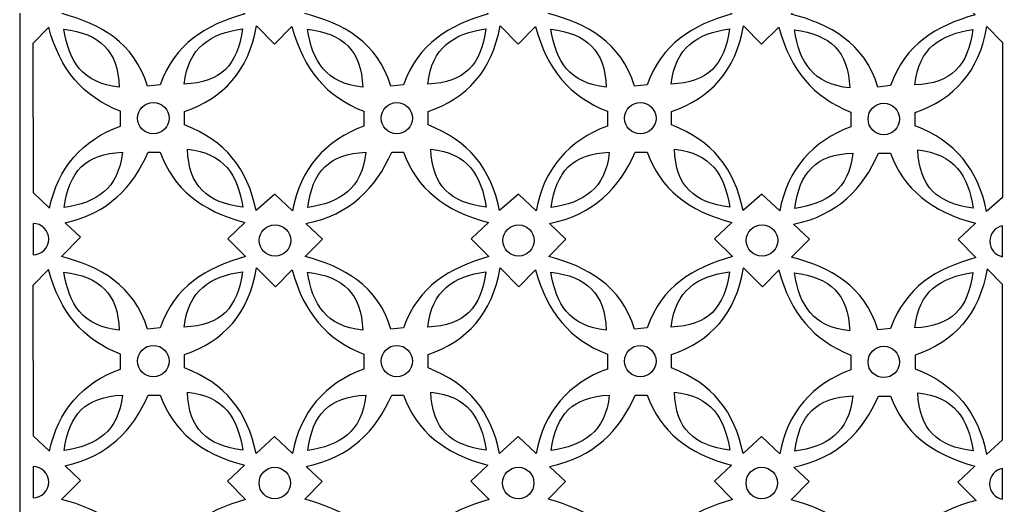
# Model space of a CAD drawing. Header units: centimetres. Extents: x 7.7 to 16.7, y -9 to 9.
# Drawn here: x 7.693 to 12.191, y -6.679 to -4.489 of the extents above; entities that cross this region are included whole.
import ezdxf

# ---------------------------------------------------------------- set-up
doc = ezdxf.new("R2010")
doc.units = ezdxf.units.CM
doc.header["$MEASUREMENT"] = 0
doc.layers.add('layer 1', color=7, linetype='Continuous')

msp = doc.modelspace()

# ---------------------------------------------------------------- linework, layer by layer
at = {"layer": 'layer 1', "color": 250}
for points, knots in [([(7.69314, -9.00021), (7.69314, -3.37172), (7.69314, 3.13452), (7.69314, 9.00077), (7.69314, 9.00077), (7.69314, 9.00077), (16.68501, 9.00077), (16.68501, 9.00077), (16.68501, 9.00077), (16.68501, 3.47841), (16.68501, -3.20635), (16.68501, -9.00021), (16.68501, -9.00021), (16.68501, -9.00021), (7.69314, -9.00021), (7.69314, -9.00021)], [0, 0, 0, 0, 0.2, 0.2, 0.2, 0.2, 0.4, 0.4, 0.4, 0.4, 0.6, 0.6, 0.6, 0.6, 1, 1, 1, 1]), ([(7.89484, -4.30918), (7.89484, -4.30918), (7.96608, -4.37655), (7.96608, -4.37655), (7.96608, -4.37655), (7.96608, -4.37655), (7.88325, -4.4604), (7.88325, -4.4604), (7.88325, -4.4604), (8.05469, -4.50725), (8.20922, -4.5889), (8.26887, -4.78821), (8.26887, -4.78821), (8.26887, -4.78821), (8.32589, -4.78167), (8.32589, -4.78167), (8.32589, -4.78167), (8.39411, -4.59332), (8.5289, -4.51375), (8.7082, -4.46166), (8.7082, -4.46166), (8.7082, -4.46166), (8.62778, -4.38024), (8.62778, -4.38024), (8.62778, -4.38024), (8.62778, -4.38024), (8.70654, -4.30575), (8.70654, -4.30575), (8.70654, -4.30575), (8.50898, -4.25297), (8.38594, -4.15379), (8.32612, -3.98974), (8.32612, -3.98974), (8.32612, -3.98974), (8.27218, -3.98995), (8.27218, -3.98995), (8.27218, -3.98995), (8.20243, -4.14776), (8.08862, -4.26785), (7.89484, -4.30918)], [0, 0, 0, 0, 0.0909091, 0.0909091, 0.0909091, 0.0909091, 0.1818182, 0.1818182, 0.1818182, 0.1818182, 0.2727273, 0.2727273, 0.2727273, 0.2727273, 0.3636364, 0.3636364, 0.3636364, 0.3636364, 0.4545455, 0.4545455, 0.4545455, 0.4545455, 0.5454545, 0.5454545, 0.5454545, 0.5454545, 0.6363636, 0.6363636, 0.6363636, 0.6363636, 0.7272727, 0.7272727, 0.7272727, 0.7272727, 0.8181818, 0.8181818, 0.8181818, 0.8181818, 1, 1, 1, 1]), ([(8.97919, -4.45949), (9.15196, -4.50618), (9.30814, -4.58759), (9.36818, -4.78821), (9.36818, -4.78821), (9.36818, -4.78821), (9.4252, -4.78167), (9.4252, -4.78167), (9.4252, -4.78167), (9.49342, -4.59332), (9.62821, -4.51375), (9.80751, -4.46166), (9.80751, -4.46166), (9.80751, -4.46166), (9.72709, -4.38024), (9.72709, -4.38024), (9.72709, -4.38024), (9.72709, -4.38024), (9.80585, -4.30576), (9.80585, -4.30576), (9.80585, -4.30576), (9.60828, -4.25297), (9.48525, -4.15378), (9.42543, -3.98974), (9.42543, -3.98974), (9.42543, -3.98974), (9.37149, -3.98995), (9.37149, -3.98995), (9.37149, -3.98995), (9.3002, -4.15124), (9.18287, -4.27311), (8.98121, -4.31178), (8.98121, -4.31178), (8.98121, -4.31178), (9.05519, -4.38202), (9.05519, -4.38202), (9.05519, -4.38202), (9.05519, -4.38202), (8.97919, -4.45949), (8.97919, -4.45949)], [0, 0, 0, 0, 0.0909091, 0.0909091, 0.0909091, 0.0909091, 0.1818182, 0.1818182, 0.1818182, 0.1818182, 0.2727273, 0.2727273, 0.2727273, 0.2727273, 0.3636364, 0.3636364, 0.3636364, 0.3636364, 0.4545455, 0.4545455, 0.4545455, 0.4545455, 0.5454545, 0.5454545, 0.5454545, 0.5454545, 0.6363636, 0.6363636, 0.6363636, 0.6363636, 0.7272727, 0.7272727, 0.7272727, 0.7272727, 0.8181818, 0.8181818, 0.8181818, 0.8181818, 1, 1, 1, 1]), ([(10.0785, -4.45949), (10.25127, -4.50618), (10.40745, -4.58759), (10.46749, -4.78821), (10.46749, -4.78821), (10.46749, -4.78821), (10.52451, -4.78167), (10.52451, -4.78167), (10.52451, -4.78167), (10.59273, -4.59332), (10.72751, -4.51375), (10.90682, -4.46166), (10.90682, -4.46166), (10.90682, -4.46166), (10.8264, -4.38024), (10.8264, -4.38024), (10.8264, -4.38024), (10.8264, -4.38024), (10.90516, -4.30576), (10.90516, -4.30576), (10.90516, -4.30576), (10.70759, -4.25297), (10.58456, -4.15378), (10.52474, -3.98974), (10.52474, -3.98974), (10.52474, -3.98974), (10.4708, -3.98995), (10.4708, -3.98995), (10.4708, -3.98995), (10.39951, -4.15124), (10.28218, -4.27311), (10.08052, -4.31178), (10.08052, -4.31178), (10.08052, -4.31178), (10.1545, -4.38202), (10.1545, -4.38202), (10.1545, -4.38202), (10.1545, -4.38202), (10.0785, -4.45949), (10.0785, -4.45949)], [0, 0, 0, 0, 0.0909091, 0.0909091, 0.0909091, 0.0909091, 0.1818182, 0.1818182, 0.1818182, 0.1818182, 0.2727273, 0.2727273, 0.2727273, 0.2727273, 0.3636364, 0.3636364, 0.3636364, 0.3636364, 0.4545455, 0.4545455, 0.4545455, 0.4545455, 0.5454545, 0.5454545, 0.5454545, 0.5454545, 0.6363636, 0.6363636, 0.6363636, 0.6363636, 0.7272727, 0.7272727, 0.7272727, 0.7272727, 0.8181818, 0.8181818, 0.8181818, 0.8181818, 1, 1, 1, 1]), ([(11.175, -4.46235), (11.34889, -4.50892), (11.50643, -4.59012), (11.5668, -4.79183), (11.5668, -4.79183), (11.5668, -4.79183), (11.62382, -4.78529), (11.62382, -4.78529), (11.62382, -4.78529), (11.69204, -4.59693), (11.82683, -4.51736), (12.00613, -4.46528), (12.00613, -4.46528), (12.00613, -4.46528), (11.92571, -4.38385), (11.92571, -4.38385), (11.92571, -4.38385), (11.92571, -4.38385), (12.00447, -4.30938), (12.00447, -4.30938), (12.00447, -4.30938), (11.8069, -4.25659), (11.68387, -4.1574), (11.62405, -3.99336), (11.62405, -3.99336), (11.62405, -3.99336), (11.57011, -3.99356), (11.57011, -3.99356), (11.57011, -3.99356), (11.49919, -4.15401), (11.38273, -4.27546), (11.18301, -4.31479), (11.18301, -4.31479), (11.18301, -4.31479), (11.25381, -4.38202), (11.25381, -4.38202), (11.25381, -4.38202), (11.25381, -4.38202), (11.175, -4.46235), (11.175, -4.46235)], [0, 0, 0, 0, 0.0909091, 0.0909091, 0.0909091, 0.0909091, 0.1818182, 0.1818182, 0.1818182, 0.1818182, 0.2727273, 0.2727273, 0.2727273, 0.2727273, 0.3636364, 0.3636364, 0.3636364, 0.3636364, 0.4545455, 0.4545455, 0.4545455, 0.4545455, 0.5454545, 0.5454545, 0.5454545, 0.5454545, 0.6363636, 0.6363636, 0.6363636, 0.6363636, 0.7272727, 0.7272727, 0.7272727, 0.7272727, 0.8181818, 0.8181818, 0.8181818, 0.8181818, 1, 1, 1, 1]), ([(7.75078, -4.59453), (7.75078, -4.59453), (7.82296, -4.52146), (7.82296, -4.52146), (7.82296, -4.52146), (7.87575, -4.71508), (7.97762, -4.83444), (8.14659, -4.90124), (8.14659, -4.90124), (8.14659, -4.90124), (8.14665, -4.96796), (8.14665, -4.96796), (8.14665, -4.96796), (7.97717, -5.02974), (7.86278, -5.15695), (7.82712, -5.33866), (7.82712, -5.33866), (7.82712, -5.33866), (7.75289, -5.26847), (7.75289, -5.26847), (7.75289, -5.26847), (7.75289, -5.26847), (7.75078, -4.59453), (7.75078, -4.59453)], [0, 0, 0, 0, 0.1428571, 0.1428571, 0.1428571, 0.1428571, 0.2857143, 0.2857143, 0.2857143, 0.2857143, 0.4285714, 0.4285714, 0.4285714, 0.4285714, 0.5714286, 0.5714286, 0.5714286, 0.5714286, 0.7142857, 0.7142857, 0.7142857, 0.7142857, 1, 1, 1, 1]), ([(7.89176, -4.5301), (7.91432, -4.67562), (7.97444, -4.77433), (8.14163, -4.79238), (8.14163, -4.79238), (8.13514, -4.62584), (8.05461, -4.55185), (7.89176, -4.5301)], [0, 0, 0, 0, 0.3333333, 0.3333333, 0.3333333, 0.3333333, 1, 1, 1, 1]), ([(8.69753, -4.52862), (8.55202, -4.55117), (8.45331, -4.61129), (8.43525, -4.77848), (8.43525, -4.77848), (8.6018, -4.772), (8.67579, -4.69147), (8.69753, -4.52862)], [0, 0, 0, 0, 0.3333333, 0.3333333, 0.3333333, 0.3333333, 1, 1, 1, 1]), ([(8.92424, -5.35045), (8.95721, -5.16245), (9.07284, -5.03107), (9.24596, -4.96796), (9.24596, -4.96796), (9.24596, -4.96796), (9.2459, -4.90124), (9.2459, -4.90124), (9.2459, -4.90124), (9.07603, -4.83408), (8.97397, -4.71382), (8.92142, -4.51837), (8.92142, -4.51837), (8.92142, -4.51837), (8.84308, -4.59822), (8.84308, -4.59822), (8.84308, -4.59822), (8.84308, -4.59822), (8.76129, -4.51541), (8.76129, -4.51541), (8.76129, -4.51541), (8.726, -4.71979), (8.61139, -4.84209), (8.43686, -4.90241), (8.43686, -4.90241), (8.43686, -4.90241), (8.43686, -4.96298), (8.43686, -4.96298), (8.43686, -4.96298), (8.6203, -5.03445), (8.71969, -5.15767), (8.7596, -5.34957), (8.7596, -5.34957), (8.7596, -5.34957), (8.8443, -5.27456), (8.8443, -5.27456), (8.8443, -5.27456), (8.8443, -5.27456), (8.92424, -5.35045), (8.92424, -5.35045)], [0, 0, 0, 0, 0.0909091, 0.0909091, 0.0909091, 0.0909091, 0.1818182, 0.1818182, 0.1818182, 0.1818182, 0.2727273, 0.2727273, 0.2727273, 0.2727273, 0.3636364, 0.3636364, 0.3636364, 0.3636364, 0.4545455, 0.4545455, 0.4545455, 0.4545455, 0.5454545, 0.5454545, 0.5454545, 0.5454545, 0.6363636, 0.6363636, 0.6363636, 0.6363636, 0.7272727, 0.7272727, 0.7272727, 0.7272727, 0.8181818, 0.8181818, 0.8181818, 0.8181818, 1, 1, 1, 1]), ([(8.99107, -4.5301), (9.01363, -4.67562), (9.07375, -4.77433), (9.24094, -4.79238), (9.24094, -4.79238), (9.23445, -4.62584), (9.15392, -4.55185), (8.99107, -4.5301)], [0, 0, 0, 0, 0.3333333, 0.3333333, 0.3333333, 0.3333333, 1, 1, 1, 1]), ([(9.79684, -4.52862), (9.65133, -4.55117), (9.55262, -4.61129), (9.53456, -4.77848), (9.53456, -4.77848), (9.70111, -4.772), (9.7751, -4.69147), (9.79684, -4.52862)], [0, 0, 0, 0, 0.3333333, 0.3333333, 0.3333333, 0.3333333, 1, 1, 1, 1]), ([(10.02355, -5.35045), (10.05651, -5.16245), (10.17215, -5.03107), (10.34527, -4.96796), (10.34527, -4.96796), (10.34527, -4.96796), (10.34521, -4.90124), (10.34521, -4.90124), (10.34521, -4.90124), (10.17534, -4.83408), (10.07328, -4.71382), (10.02073, -4.51837), (10.02073, -4.51837), (10.02073, -4.51837), (9.94238, -4.59822), (9.94238, -4.59822), (9.94238, -4.59822), (9.94238, -4.59822), (9.8606, -4.51541), (9.8606, -4.51541), (9.8606, -4.51541), (9.82531, -4.71979), (9.7107, -4.84209), (9.53617, -4.90241), (9.53617, -4.90241), (9.53617, -4.90241), (9.53617, -4.96298), (9.53617, -4.96298), (9.53617, -4.96298), (9.71961, -5.03445), (9.819, -5.15767), (9.85891, -5.34957), (9.85891, -5.34957), (9.85891, -5.34957), (9.94361, -5.27456), (9.94361, -5.27456), (9.94361, -5.27456), (9.94361, -5.27456), (10.02355, -5.35045), (10.02355, -5.35045)], [0, 0, 0, 0, 0.0909091, 0.0909091, 0.0909091, 0.0909091, 0.1818182, 0.1818182, 0.1818182, 0.1818182, 0.2727273, 0.2727273, 0.2727273, 0.2727273, 0.3636364, 0.3636364, 0.3636364, 0.3636364, 0.4545455, 0.4545455, 0.4545455, 0.4545455, 0.5454545, 0.5454545, 0.5454545, 0.5454545, 0.6363636, 0.6363636, 0.6363636, 0.6363636, 0.7272727, 0.7272727, 0.7272727, 0.7272727, 0.8181818, 0.8181818, 0.8181818, 0.8181818, 1, 1, 1, 1]), ([(10.09038, -4.5301), (10.11294, -4.67562), (10.17306, -4.77433), (10.34025, -4.79238), (10.34025, -4.79238), (10.33376, -4.62584), (10.25323, -4.55185), (10.09038, -4.5301)], [0, 0, 0, 0, 0.3333333, 0.3333333, 0.3333333, 0.3333333, 1, 1, 1, 1]), ([(10.89615, -4.52862), (10.75064, -4.55117), (10.65193, -4.61129), (10.63387, -4.77848), (10.63387, -4.77848), (10.80042, -4.772), (10.87441, -4.69147), (10.89615, -4.52862)], [0, 0, 0, 0, 0.3333333, 0.3333333, 0.3333333, 0.3333333, 1, 1, 1, 1]), ([(11.1234, -5.35097), (11.15709, -5.16461), (11.27241, -5.03434), (11.44458, -4.97158), (11.44458, -4.97158), (11.44458, -4.97158), (11.44452, -4.90486), (11.44452, -4.90486), (11.44452, -4.90486), (11.27449, -4.83764), (11.1724, -4.71721), (11.11989, -4.52143), (11.11989, -4.52143), (11.11989, -4.52143), (11.04169, -4.59822), (11.04169, -4.59822), (11.04169, -4.59822), (11.04169, -4.59822), (10.95991, -4.51541), (10.95991, -4.51541), (10.95991, -4.51541), (10.92462, -4.71979), (10.81001, -4.84209), (10.63548, -4.90241), (10.63548, -4.90241), (10.63548, -4.90241), (10.63548, -4.96298), (10.63548, -4.96298), (10.63548, -4.96298), (10.81892, -5.03445), (10.91831, -5.15767), (10.95822, -5.34957), (10.95822, -5.34957), (10.95822, -5.34957), (11.04292, -5.27456), (11.04292, -5.27456), (11.04292, -5.27456), (11.04292, -5.27456), (11.1234, -5.35097), (11.1234, -5.35097)], [0, 0, 0, 0, 0.0909091, 0.0909091, 0.0909091, 0.0909091, 0.1818182, 0.1818182, 0.1818182, 0.1818182, 0.2727273, 0.2727273, 0.2727273, 0.2727273, 0.3636364, 0.3636364, 0.3636364, 0.3636364, 0.4545455, 0.4545455, 0.4545455, 0.4545455, 0.5454545, 0.5454545, 0.5454545, 0.5454545, 0.6363636, 0.6363636, 0.6363636, 0.6363636, 0.7272727, 0.7272727, 0.7272727, 0.7272727, 0.8181818, 0.8181818, 0.8181818, 0.8181818, 1, 1, 1, 1]), ([(11.18969, -4.53372), (11.21225, -4.67924), (11.27237, -4.77795), (11.43956, -4.796), (11.43956, -4.796), (11.43307, -4.62946), (11.35254, -4.55547), (11.18969, -4.53372)], [0, 0, 0, 0, 0.3333333, 0.3333333, 0.3333333, 0.3333333, 1, 1, 1, 1]), ([(11.99546, -4.53223), (11.84995, -4.55479), (11.75124, -4.61491), (11.73318, -4.7821), (11.73318, -4.7821), (11.89973, -4.77562), (11.97372, -4.69509), (11.99546, -4.53223)], [0, 0, 0, 0, 0.3333333, 0.3333333, 0.3333333, 0.3333333, 1, 1, 1, 1]), ([(12.12941, -5.2903), (12.12941, -5.2903), (12.12941, -4.5901), (12.12941, -4.5901), (12.12941, -4.5901), (12.12941, -4.5901), (12.05922, -4.51903), (12.05922, -4.51903), (12.05922, -4.51903), (12.02393, -4.72341), (11.90932, -4.84571), (11.73479, -4.90603), (11.73479, -4.90603), (11.73479, -4.90603), (11.73479, -4.9666), (11.73479, -4.9666), (11.73479, -4.9666), (11.91823, -5.03807), (12.01762, -5.16129), (12.05753, -5.35318), (12.05753, -5.35318), (12.05753, -5.35318), (12.12941, -5.2903), (12.12941, -5.2903)], [0, 0, 0, 0, 0.1428571, 0.1428571, 0.1428571, 0.1428571, 0.2857143, 0.2857143, 0.2857143, 0.2857143, 0.4285714, 0.4285714, 0.4285714, 0.4285714, 0.5714286, 0.5714286, 0.5714286, 0.5714286, 0.7142857, 0.7142857, 0.7142857, 0.7142857, 1, 1, 1, 1]), ([(8.36632, -4.93235), (8.36632, -4.89327), (8.33446, -4.86141), (8.29538, -4.86141), (8.29538, -4.86141), (8.25631, -4.86141), (8.22445, -4.89327), (8.22445, -4.93235), (8.22445, -4.93235), (8.22445, -4.97142), (8.25631, -5.00328), (8.29538, -5.00328), (8.29538, -5.00328), (8.33446, -5.00328), (8.36632, -4.97142), (8.36632, -4.93235)], [0, 0, 0, 0, 0.2, 0.2, 0.2, 0.2, 0.4, 0.4, 0.4, 0.4, 0.6, 0.6, 0.6, 0.6, 1, 1, 1, 1]), ([(9.46563, -4.93235), (9.46563, -4.89327), (9.43377, -4.86141), (9.39469, -4.86141), (9.39469, -4.86141), (9.35562, -4.86141), (9.32376, -4.89327), (9.32376, -4.93235), (9.32376, -4.93235), (9.32376, -4.97142), (9.35562, -5.00328), (9.39469, -5.00328), (9.39469, -5.00328), (9.43377, -5.00328), (9.46563, -4.97142), (9.46563, -4.93235)], [0, 0, 0, 0, 0.2, 0.2, 0.2, 0.2, 0.4, 0.4, 0.4, 0.4, 0.6, 0.6, 0.6, 0.6, 1, 1, 1, 1]), ([(10.56494, -4.93235), (10.56494, -4.89327), (10.53308, -4.86141), (10.494, -4.86141), (10.494, -4.86141), (10.45493, -4.86141), (10.42307, -4.89327), (10.42307, -4.93235), (10.42307, -4.93235), (10.42307, -4.97142), (10.45493, -5.00328), (10.494, -5.00328), (10.494, -5.00328), (10.53308, -5.00328), (10.56494, -4.97142), (10.56494, -4.93235)], [0, 0, 0, 0, 0.2, 0.2, 0.2, 0.2, 0.4, 0.4, 0.4, 0.4, 0.6, 0.6, 0.6, 0.6, 1, 1, 1, 1]), ([(11.66425, -4.93596), (11.66425, -4.89689), (11.63239, -4.86503), (11.59331, -4.86503), (11.59331, -4.86503), (11.55424, -4.86503), (11.52238, -4.89689), (11.52238, -4.93596), (11.52238, -4.93596), (11.52238, -4.97503), (11.55424, -5.0069), (11.59331, -5.0069), (11.59331, -5.0069), (11.63239, -5.0069), (11.66425, -4.97503), (11.66425, -4.93596)], [0, 0, 0, 0, 0.2, 0.2, 0.2, 0.2, 0.4, 0.4, 0.4, 0.4, 0.6, 0.6, 0.6, 0.6, 1, 1, 1, 1]), ([(8.69902, -5.33439), (8.67646, -5.18887), (8.61634, -5.09017), (8.44915, -5.07211), (8.44915, -5.07211), (8.45564, -5.23865), (8.53617, -5.31265), (8.69902, -5.33439)], [0, 0, 0, 0, 0.3333333, 0.3333333, 0.3333333, 0.3333333, 1, 1, 1, 1]), ([(9.79833, -5.33439), (9.77577, -5.18887), (9.71565, -5.09017), (9.54846, -5.07211), (9.54846, -5.07211), (9.55495, -5.23865), (9.63548, -5.31265), (9.79833, -5.33439)], [0, 0, 0, 0, 0.3333333, 0.3333333, 0.3333333, 0.3333333, 1, 1, 1, 1]), ([(10.89764, -5.33439), (10.87508, -5.18887), (10.81496, -5.09017), (10.64777, -5.07211), (10.64777, -5.07211), (10.65426, -5.23865), (10.73479, -5.31265), (10.89764, -5.33439)], [0, 0, 0, 0, 0.3333333, 0.3333333, 0.3333333, 0.3333333, 1, 1, 1, 1]), ([(11.99695, -5.33801), (11.97439, -5.19249), (11.91427, -5.09378), (11.74708, -5.07573), (11.74708, -5.07573), (11.75357, -5.24227), (11.8341, -5.31626), (11.99695, -5.33801)], [0, 0, 0, 0, 0.3333333, 0.3333333, 0.3333333, 0.3333333, 1, 1, 1, 1]), ([(7.89741, -5.40513), (7.89741, -5.40513), (7.96608, -5.47007), (7.96608, -5.47007), (7.96608, -5.47007), (7.96608, -5.47007), (7.88093, -5.55629), (7.88093, -5.55629), (7.88093, -5.55629), (8.05329, -5.60303), (8.20895, -5.68452), (8.26887, -5.88473), (8.26887, -5.88473), (8.26887, -5.88473), (8.32589, -5.87819), (8.32589, -5.87819), (8.32589, -5.87819), (8.39449, -5.68877), (8.53042, -5.60937), (8.71125, -5.5573), (8.71125, -5.5573), (8.71125, -5.5573), (8.63111, -5.47617), (8.63111, -5.47617), (8.63111, -5.47617), (8.63111, -5.47617), (8.70866, -5.40283), (8.70866, -5.40283), (8.70866, -5.40283), (8.50985, -5.35019), (8.38615, -5.25089), (8.32612, -5.08626), (8.32612, -5.08626), (8.32612, -5.08626), (8.27218, -5.08647), (8.27218, -5.08647), (8.27218, -5.08647), (8.20273, -5.24358), (8.08962, -5.36329), (7.89741, -5.40513)], [0, 0, 0, 0, 0.0909091, 0.0909091, 0.0909091, 0.0909091, 0.1818182, 0.1818182, 0.1818182, 0.1818182, 0.2727273, 0.2727273, 0.2727273, 0.2727273, 0.3636364, 0.3636364, 0.3636364, 0.3636364, 0.4545455, 0.4545455, 0.4545455, 0.4545455, 0.5454545, 0.5454545, 0.5454545, 0.5454545, 0.6363636, 0.6363636, 0.6363636, 0.6363636, 0.7272727, 0.7272727, 0.7272727, 0.7272727, 0.8181818, 0.8181818, 0.8181818, 0.8181818, 1, 1, 1, 1]), ([(7.89325, -5.33588), (8.03876, -5.31332), (8.13747, -5.2532), (8.15553, -5.08601), (8.15553, -5.08601), (7.98898, -5.09249), (7.91499, -5.17302), (7.89325, -5.33588)], [0, 0, 0, 0, 0.3333333, 0.3333333, 0.3333333, 0.3333333, 1, 1, 1, 1]), ([(8.98136, -5.5566), (9.15327, -5.60339), (9.30839, -5.68495), (9.36818, -5.88473), (9.36818, -5.88473), (9.36818, -5.88473), (9.4252, -5.87819), (9.4252, -5.87819), (9.4252, -5.87819), (9.4938, -5.68877), (9.62973, -5.60937), (9.81056, -5.5573), (9.81056, -5.5573), (9.81056, -5.5573), (9.73042, -5.47617), (9.73042, -5.47617), (9.73042, -5.47617), (9.73042, -5.47617), (9.80796, -5.40284), (9.80796, -5.40284), (9.80796, -5.40284), (9.60916, -5.3502), (9.48547, -5.25089), (9.42543, -5.08626), (9.42543, -5.08626), (9.42543, -5.08626), (9.37149, -5.08647), (9.37149, -5.08647), (9.37149, -5.08647), (9.30059, -5.24688), (9.18416, -5.36831), (8.98451, -5.40767), (8.98451, -5.40767), (8.98451, -5.40767), (9.05853, -5.47794), (9.05853, -5.47794), (9.05853, -5.47794), (9.05853, -5.47794), (8.98136, -5.5566), (8.98136, -5.5566)], [0, 0, 0, 0, 0.0909091, 0.0909091, 0.0909091, 0.0909091, 0.1818182, 0.1818182, 0.1818182, 0.1818182, 0.2727273, 0.2727273, 0.2727273, 0.2727273, 0.3636364, 0.3636364, 0.3636364, 0.3636364, 0.4545455, 0.4545455, 0.4545455, 0.4545455, 0.5454545, 0.5454545, 0.5454545, 0.5454545, 0.6363636, 0.6363636, 0.6363636, 0.6363636, 0.7272727, 0.7272727, 0.7272727, 0.7272727, 0.8181818, 0.8181818, 0.8181818, 0.8181818, 1, 1, 1, 1]), ([(8.99256, -5.33588), (9.13807, -5.31332), (9.23678, -5.2532), (9.25483, -5.08601), (9.25483, -5.08601), (9.08829, -5.09249), (9.0143, -5.17302), (8.99256, -5.33588)], [0, 0, 0, 0, 0.3333333, 0.3333333, 0.3333333, 0.3333333, 1, 1, 1, 1]), ([(10.08067, -5.5566), (10.25258, -5.60339), (10.4077, -5.68495), (10.46749, -5.88473), (10.46749, -5.88473), (10.46749, -5.88473), (10.52451, -5.87819), (10.52451, -5.87819), (10.52451, -5.87819), (10.59311, -5.68877), (10.72904, -5.60937), (10.90987, -5.5573), (10.90987, -5.5573), (10.90987, -5.5573), (10.82973, -5.47617), (10.82973, -5.47617), (10.82973, -5.47617), (10.82973, -5.47617), (10.90727, -5.40284), (10.90727, -5.40284), (10.90727, -5.40284), (10.70847, -5.3502), (10.58477, -5.25089), (10.52474, -5.08626), (10.52474, -5.08626), (10.52474, -5.08626), (10.4708, -5.08647), (10.4708, -5.08647), (10.4708, -5.08647), (10.3999, -5.24688), (10.28347, -5.36831), (10.08382, -5.40767), (10.08382, -5.40767), (10.08382, -5.40767), (10.15783, -5.47794), (10.15783, -5.47794), (10.15783, -5.47794), (10.15783, -5.47794), (10.08067, -5.5566), (10.08067, -5.5566)], [0, 0, 0, 0, 0.0909091, 0.0909091, 0.0909091, 0.0909091, 0.1818182, 0.1818182, 0.1818182, 0.1818182, 0.2727273, 0.2727273, 0.2727273, 0.2727273, 0.3636364, 0.3636364, 0.3636364, 0.3636364, 0.4545455, 0.4545455, 0.4545455, 0.4545455, 0.5454545, 0.5454545, 0.5454545, 0.5454545, 0.6363636, 0.6363636, 0.6363636, 0.6363636, 0.7272727, 0.7272727, 0.7272727, 0.7272727, 0.8181818, 0.8181818, 0.8181818, 0.8181818, 1, 1, 1, 1]), ([(10.09187, -5.33588), (10.23738, -5.31332), (10.33609, -5.2532), (10.35415, -5.08601), (10.35415, -5.08601), (10.1876, -5.09249), (10.11361, -5.17302), (10.09187, -5.33588)], [0, 0, 0, 0, 0.3333333, 0.3333333, 0.3333333, 0.3333333, 1, 1, 1, 1]), ([(11.17718, -5.55945), (11.3502, -5.60612), (11.50668, -5.68749), (11.5668, -5.88835), (11.5668, -5.88835), (11.5668, -5.88835), (11.62382, -5.8818), (11.62382, -5.8818), (11.62382, -5.8818), (11.69242, -5.69239), (11.82835, -5.61299), (12.00917, -5.56092), (12.00917, -5.56092), (12.00917, -5.56092), (11.92904, -5.47978), (11.92904, -5.47978), (11.92904, -5.47978), (11.92904, -5.47978), (12.00658, -5.40646), (12.00658, -5.40646), (12.00658, -5.40646), (11.80778, -5.35382), (11.68408, -5.2545), (11.62405, -5.08988), (11.62405, -5.08988), (11.62405, -5.08988), (11.57011, -5.09008), (11.57011, -5.09008), (11.57011, -5.09008), (11.49958, -5.24965), (11.384, -5.37064), (11.18627, -5.41066), (11.18627, -5.41066), (11.18627, -5.41066), (11.25714, -5.47794), (11.25714, -5.47794), (11.25714, -5.47794), (11.25714, -5.47794), (11.17718, -5.55945), (11.17718, -5.55945)], [0, 0, 0, 0, 0.0909091, 0.0909091, 0.0909091, 0.0909091, 0.1818182, 0.1818182, 0.1818182, 0.1818182, 0.2727273, 0.2727273, 0.2727273, 0.2727273, 0.3636364, 0.3636364, 0.3636364, 0.3636364, 0.4545455, 0.4545455, 0.4545455, 0.4545455, 0.5454545, 0.5454545, 0.5454545, 0.5454545, 0.6363636, 0.6363636, 0.6363636, 0.6363636, 0.7272727, 0.7272727, 0.7272727, 0.7272727, 0.8181818, 0.8181818, 0.8181818, 0.8181818, 1, 1, 1, 1]), ([(11.19118, -5.33949), (11.33669, -5.31694), (11.4354, -5.25682), (11.45345, -5.08963), (11.45345, -5.08963), (11.28691, -5.09611), (11.21292, -5.17664), (11.19118, -5.33949)], [0, 0, 0, 0, 0.3333333, 0.3333333, 0.3333333, 0.3333333, 1, 1, 1, 1]), ([(7.75238, -5.40733), (7.79145, -5.40733), (7.82331, -5.43919), (7.82331, -5.47827), (7.82331, -5.47827), (7.82331, -5.51734), (7.79145, -5.5492), (7.75238, -5.5492), (7.75238, -5.5492), (7.75238, -5.5492), (7.75238, -5.40733), (7.75238, -5.40733)], [0, 0, 0, 0, 0.25, 0.25, 0.25, 0.25, 0.5, 0.5, 0.5, 0.5, 1, 1, 1, 1]), ([(8.91575, -5.48436), (8.91575, -5.44528), (8.88389, -5.41342), (8.84482, -5.41342), (8.84482, -5.41342), (8.80574, -5.41342), (8.77388, -5.44528), (8.77388, -5.48436), (8.77388, -5.48436), (8.77388, -5.52343), (8.80574, -5.55529), (8.84482, -5.55529), (8.84482, -5.55529), (8.88389, -5.55529), (8.91575, -5.52343), (8.91575, -5.48436)], [0, 0, 0, 0, 0.2, 0.2, 0.2, 0.2, 0.4, 0.4, 0.4, 0.4, 0.6, 0.6, 0.6, 0.6, 1, 1, 1, 1]), ([(10.01506, -5.48436), (10.01506, -5.44528), (9.9832, -5.41342), (9.94412, -5.41342), (9.94412, -5.41342), (9.90505, -5.41342), (9.87319, -5.44528), (9.87319, -5.48436), (9.87319, -5.48436), (9.87319, -5.52343), (9.90505, -5.55529), (9.94412, -5.55529), (9.94412, -5.55529), (9.9832, -5.55529), (10.01506, -5.52343), (10.01506, -5.48436)], [0, 0, 0, 0, 0.2, 0.2, 0.2, 0.2, 0.4, 0.4, 0.4, 0.4, 0.6, 0.6, 0.6, 0.6, 1, 1, 1, 1]), ([(11.11437, -5.48436), (11.11437, -5.44528), (11.08251, -5.41342), (11.04344, -5.41342), (11.04344, -5.41342), (11.00436, -5.41342), (10.9725, -5.44528), (10.9725, -5.48436), (10.9725, -5.48436), (10.9725, -5.52343), (11.00436, -5.55529), (11.04344, -5.55529), (11.04344, -5.55529), (11.08251, -5.55529), (11.11437, -5.52343), (11.11437, -5.48436)], [0, 0, 0, 0, 0.2, 0.2, 0.2, 0.2, 0.4, 0.4, 0.4, 0.4, 0.6, 0.6, 0.6, 0.6, 1, 1, 1, 1]), ([(12.12941, -5.41831), (12.12941, -5.41831), (12.12941, -5.55765), (12.12941, -5.55765), (12.12941, -5.55765), (12.09668, -5.55139), (12.07181, -5.52249), (12.07181, -5.48798), (12.07181, -5.48798), (12.07181, -5.45346), (12.09668, -5.42457), (12.12941, -5.41831)], [0, 0, 0, 0, 0.25, 0.25, 0.25, 0.25, 0.5, 0.5, 0.5, 0.5, 1, 1, 1, 1]), ([(7.75078, -5.68806), (7.75078, -5.68806), (7.82231, -5.61564), (7.82231, -5.61564), (7.82231, -5.61564), (7.87493, -5.81064), (7.97694, -5.93069), (8.14659, -5.99776), (8.14659, -5.99776), (8.14659, -5.99776), (8.14665, -6.06448), (8.14665, -6.06448), (8.14665, -6.06448), (7.97704, -6.1263), (7.86261, -6.25365), (7.82704, -6.43558), (7.82704, -6.43558), (7.82704, -6.43558), (7.75289, -6.36546), (7.75289, -6.36546), (7.75289, -6.36546), (7.75289, -6.36546), (7.75078, -5.68806), (7.75078, -5.68806)], [0, 0, 0, 0, 0.1428571, 0.1428571, 0.1428571, 0.1428571, 0.2857143, 0.2857143, 0.2857143, 0.2857143, 0.4285714, 0.4285714, 0.4285714, 0.4285714, 0.5714286, 0.5714286, 0.5714286, 0.5714286, 0.7142857, 0.7142857, 0.7142857, 0.7142857, 1, 1, 1, 1]), ([(8.92434, -6.44642), (8.95743, -6.25871), (9.07301, -6.12752), (9.24596, -6.06448), (9.24596, -6.06448), (9.24596, -6.06448), (9.2459, -5.99776), (9.2459, -5.99776), (9.2459, -5.99776), (9.07667, -5.93085), (8.97475, -5.81123), (8.92202, -5.61708), (8.92202, -5.61708), (8.92202, -5.61708), (8.84641, -5.69415), (8.84641, -5.69415), (8.84641, -5.69415), (8.84641, -5.69415), (8.76187, -5.60856), (8.76187, -5.60856), (8.76187, -5.60856), (8.72726, -5.81496), (8.61235, -5.93828), (8.43686, -5.99893), (8.43686, -5.99893), (8.43686, -5.99893), (8.43686, -6.0595), (8.43686, -6.0595), (8.43686, -6.0595), (8.6203, -6.13097), (8.71969, -6.25419), (8.7596, -6.44608), (8.7596, -6.44608), (8.7596, -6.44608), (8.84319, -6.36938), (8.84319, -6.36938), (8.84319, -6.36938), (8.84319, -6.36938), (8.92434, -6.44642), (8.92434, -6.44642)], [0, 0, 0, 0, 0.0909091, 0.0909091, 0.0909091, 0.0909091, 0.1818182, 0.1818182, 0.1818182, 0.1818182, 0.2727273, 0.2727273, 0.2727273, 0.2727273, 0.3636364, 0.3636364, 0.3636364, 0.3636364, 0.4545455, 0.4545455, 0.4545455, 0.4545455, 0.5454545, 0.5454545, 0.5454545, 0.5454545, 0.6363636, 0.6363636, 0.6363636, 0.6363636, 0.7272727, 0.7272727, 0.7272727, 0.7272727, 0.8181818, 0.8181818, 0.8181818, 0.8181818, 1, 1, 1, 1]), ([(10.02365, -6.44642), (10.05674, -6.25871), (10.17232, -6.12752), (10.34527, -6.06448), (10.34527, -6.06448), (10.34527, -6.06448), (10.34521, -5.99776), (10.34521, -5.99776), (10.34521, -5.99776), (10.17598, -5.93085), (10.07406, -5.81123), (10.02133, -5.61708), (10.02133, -5.61708), (10.02133, -5.61708), (9.94572, -5.69415), (9.94572, -5.69415), (9.94572, -5.69415), (9.94572, -5.69415), (9.86118, -5.60856), (9.86118, -5.60856), (9.86118, -5.60856), (9.82657, -5.81496), (9.71166, -5.93828), (9.53617, -5.99893), (9.53617, -5.99893), (9.53617, -5.99893), (9.53617, -6.0595), (9.53617, -6.0595), (9.53617, -6.0595), (9.71961, -6.13097), (9.819, -6.25419), (9.85891, -6.44608), (9.85891, -6.44608), (9.85891, -6.44608), (9.9425, -6.36938), (9.9425, -6.36938), (9.9425, -6.36938), (9.9425, -6.36938), (10.02365, -6.44642), (10.02365, -6.44642)], [0, 0, 0, 0, 0.0909091, 0.0909091, 0.0909091, 0.0909091, 0.1818182, 0.1818182, 0.1818182, 0.1818182, 0.2727273, 0.2727273, 0.2727273, 0.2727273, 0.3636364, 0.3636364, 0.3636364, 0.3636364, 0.4545455, 0.4545455, 0.4545455, 0.4545455, 0.5454545, 0.5454545, 0.5454545, 0.5454545, 0.6363636, 0.6363636, 0.6363636, 0.6363636, 0.7272727, 0.7272727, 0.7272727, 0.7272727, 0.8181818, 0.8181818, 0.8181818, 0.8181818, 1, 1, 1, 1]), ([(11.1235, -6.44694), (11.15732, -6.26088), (11.27258, -6.13079), (11.44458, -6.0681), (11.44458, -6.0681), (11.44458, -6.0681), (11.44452, -6.00138), (11.44452, -6.00138), (11.44452, -6.00138), (11.27449, -5.93415), (11.1724, -5.81373), (11.11989, -5.61795), (11.11989, -5.61795), (11.11989, -5.61795), (11.12052, -5.61721), (11.12052, -5.61721), (11.12052, -5.61721), (11.12052, -5.61721), (11.04503, -5.69415), (11.04503, -5.69415), (11.04503, -5.69415), (11.04503, -5.69415), (10.96049, -5.60856), (10.96049, -5.60856), (10.96049, -5.60856), (10.92588, -5.81496), (10.81097, -5.93828), (10.63548, -5.99893), (10.63548, -5.99893), (10.63548, -5.99893), (10.63548, -6.0595), (10.63548, -6.0595), (10.63548, -6.0595), (10.81892, -6.13097), (10.91831, -6.25419), (10.95822, -6.44608), (10.95822, -6.44608), (10.95822, -6.44608), (11.04181, -6.36938), (11.04181, -6.36938), (11.04181, -6.36938), (11.04181, -6.36938), (11.1235, -6.44694), (11.1235, -6.44694)], [0, 0, 0, 0, 0.0833333, 0.0833333, 0.0833333, 0.0833333, 0.1666667, 0.1666667, 0.1666667, 0.1666667, 0.25, 0.25, 0.25, 0.25, 0.3333333, 0.3333333, 0.3333333, 0.3333333, 0.4166667, 0.4166667, 0.4166667, 0.4166667, 0.5, 0.5, 0.5, 0.5, 0.5833333, 0.5833333, 0.5833333, 0.5833333, 0.6666667, 0.6666667, 0.6666667, 0.6666667, 0.75, 0.75, 0.75, 0.75, 0.8333333, 0.8333333, 0.8333333, 0.8333333, 1, 1, 1, 1]), ([(12.12941, -5.68266), (12.12941, -5.68266), (12.12941, -6.38407), (12.12941, -6.38407), (12.12941, -6.38407), (12.12941, -6.38407), (12.05753, -6.4497), (12.05753, -6.4497), (12.05753, -6.4497), (12.01762, -6.25781), (11.91823, -6.13459), (11.73479, -6.06312), (11.73479, -6.06312), (11.73479, -6.06312), (11.73479, -6.00255), (11.73479, -6.00255), (11.73479, -6.00255), (11.91028, -5.9419), (12.02519, -5.81858), (12.0598, -5.61217), (12.0598, -5.61217), (12.0598, -5.61217), (12.12941, -5.68266), (12.12941, -5.68266)], [0, 0, 0, 0, 0.1428571, 0.1428571, 0.1428571, 0.1428571, 0.2857143, 0.2857143, 0.2857143, 0.2857143, 0.4285714, 0.4285714, 0.4285714, 0.4285714, 0.5714286, 0.5714286, 0.5714286, 0.5714286, 0.7142857, 0.7142857, 0.7142857, 0.7142857, 1, 1, 1, 1]), ([(7.89176, -5.62662), (7.91432, -5.77214), (7.97444, -5.87085), (8.14163, -5.8889), (8.14163, -5.8889), (8.13514, -5.72236), (8.05461, -5.64837), (7.89176, -5.62662)], [0, 0, 0, 0, 0.3333333, 0.3333333, 0.3333333, 0.3333333, 1, 1, 1, 1]), ([(8.69753, -5.62513), (8.55202, -5.64769), (8.45331, -5.70781), (8.43525, -5.875), (8.43525, -5.875), (8.6018, -5.86852), (8.67579, -5.78799), (8.69753, -5.62513)], [0, 0, 0, 0, 0.3333333, 0.3333333, 0.3333333, 0.3333333, 1, 1, 1, 1]), ([(8.99107, -5.62662), (9.01363, -5.77214), (9.07375, -5.87085), (9.24094, -5.8889), (9.24094, -5.8889), (9.23445, -5.72236), (9.15392, -5.64837), (8.99107, -5.62662)], [0, 0, 0, 0, 0.3333333, 0.3333333, 0.3333333, 0.3333333, 1, 1, 1, 1]), ([(9.79684, -5.62513), (9.65133, -5.64769), (9.55262, -5.70781), (9.53456, -5.875), (9.53456, -5.875), (9.70111, -5.86852), (9.7751, -5.78799), (9.79684, -5.62513)], [0, 0, 0, 0, 0.3333333, 0.3333333, 0.3333333, 0.3333333, 1, 1, 1, 1]), ([(10.09038, -5.62662), (10.11294, -5.77214), (10.17306, -5.87085), (10.34025, -5.8889), (10.34025, -5.8889), (10.33376, -5.72236), (10.25323, -5.64837), (10.09038, -5.62662)], [0, 0, 0, 0, 0.3333333, 0.3333333, 0.3333333, 0.3333333, 1, 1, 1, 1]), ([(10.89615, -5.62513), (10.75064, -5.64769), (10.65193, -5.70781), (10.63387, -5.875), (10.63387, -5.875), (10.80042, -5.86852), (10.87441, -5.78799), (10.89615, -5.62513)], [0, 0, 0, 0, 0.3333333, 0.3333333, 0.3333333, 0.3333333, 1, 1, 1, 1]), ([(11.18969, -5.63024), (11.21225, -5.77576), (11.27237, -5.87447), (11.43956, -5.89252), (11.43956, -5.89252), (11.43307, -5.72598), (11.35254, -5.65199), (11.18969, -5.63024)], [0, 0, 0, 0, 0.3333333, 0.3333333, 0.3333333, 0.3333333, 1, 1, 1, 1]), ([(11.99546, -5.62875), (11.84995, -5.65131), (11.75124, -5.71143), (11.73318, -5.87862), (11.73318, -5.87862), (11.89973, -5.87214), (11.97372, -5.79161), (11.99546, -5.62875)], [0, 0, 0, 0, 0.3333333, 0.3333333, 0.3333333, 0.3333333, 1, 1, 1, 1]), ([(8.36632, -6.02886), (8.36632, -5.98979), (8.33446, -5.95793), (8.29538, -5.95793), (8.29538, -5.95793), (8.25631, -5.95793), (8.22445, -5.98979), (8.22445, -6.02886), (8.22445, -6.02886), (8.22445, -6.06794), (8.25631, -6.0998), (8.29538, -6.0998), (8.29538, -6.0998), (8.33446, -6.0998), (8.36632, -6.06794), (8.36632, -6.02886)], [0, 0, 0, 0, 0.2, 0.2, 0.2, 0.2, 0.4, 0.4, 0.4, 0.4, 0.6, 0.6, 0.6, 0.6, 1, 1, 1, 1]), ([(9.46563, -6.02886), (9.46563, -5.98979), (9.43377, -5.95793), (9.39469, -5.95793), (9.39469, -5.95793), (9.35562, -5.95793), (9.32376, -5.98979), (9.32376, -6.02886), (9.32376, -6.02886), (9.32376, -6.06794), (9.35562, -6.0998), (9.39469, -6.0998), (9.39469, -6.0998), (9.43377, -6.0998), (9.46563, -6.06794), (9.46563, -6.02886)], [0, 0, 0, 0, 0.2, 0.2, 0.2, 0.2, 0.4, 0.4, 0.4, 0.4, 0.6, 0.6, 0.6, 0.6, 1, 1, 1, 1]), ([(10.56494, -6.02886), (10.56494, -5.98979), (10.53308, -5.95793), (10.494, -5.95793), (10.494, -5.95793), (10.45493, -5.95793), (10.42307, -5.98979), (10.42307, -6.02886), (10.42307, -6.02886), (10.42307, -6.06794), (10.45493, -6.0998), (10.494, -6.0998), (10.494, -6.0998), (10.53308, -6.0998), (10.56494, -6.06794), (10.56494, -6.02886)], [0, 0, 0, 0, 0.2, 0.2, 0.2, 0.2, 0.4, 0.4, 0.4, 0.4, 0.6, 0.6, 0.6, 0.6, 1, 1, 1, 1]), ([(11.66425, -6.03248), (11.66425, -5.99341), (11.63239, -5.96154), (11.59331, -5.96154), (11.59331, -5.96154), (11.55424, -5.96154), (11.52238, -5.99341), (11.52238, -6.03248), (11.52238, -6.03248), (11.52238, -6.07155), (11.55424, -6.10342), (11.59331, -6.10342), (11.59331, -6.10342), (11.63239, -6.10342), (11.66425, -6.07155), (11.66425, -6.03248)], [0, 0, 0, 0, 0.2, 0.2, 0.2, 0.2, 0.4, 0.4, 0.4, 0.4, 0.6, 0.6, 0.6, 0.6, 1, 1, 1, 1]), ([(7.897, -6.50175), (7.897, -6.50175), (7.96608, -6.56707), (7.96608, -6.56707), (7.96608, -6.56707), (7.96608, -6.56707), (7.8813, -6.65291), (7.8813, -6.65291), (7.8813, -6.65291), (8.05352, -6.69966), (8.20899, -6.78118), (8.26887, -6.98125), (8.26887, -6.98125), (8.26887, -6.98125), (8.32589, -6.97471), (8.32589, -6.97471), (8.32589, -6.97471), (8.39455, -6.78514), (8.53064, -6.70576), (8.71169, -6.65369), (8.71169, -6.65369), (8.71169, -6.65369), (8.63, -6.57098), (8.63, -6.57098), (8.63, -6.57098), (8.63, -6.57098), (8.70638, -6.49875), (8.70638, -6.49875), (8.70638, -6.49875), (8.50891, -6.44595), (8.38593, -6.34678), (8.32612, -6.18278), (8.32612, -6.18278), (8.32612, -6.18278), (8.27218, -6.18298), (8.27218, -6.18298), (8.27218, -6.18298), (8.20268, -6.34022), (8.08946, -6.45999), (7.897, -6.50175)], [0, 0, 0, 0, 0.0909091, 0.0909091, 0.0909091, 0.0909091, 0.1818182, 0.1818182, 0.1818182, 0.1818182, 0.2727273, 0.2727273, 0.2727273, 0.2727273, 0.3636364, 0.3636364, 0.3636364, 0.3636364, 0.4545455, 0.4545455, 0.4545455, 0.4545455, 0.5454545, 0.5454545, 0.5454545, 0.5454545, 0.6363636, 0.6363636, 0.6363636, 0.6363636, 0.7272727, 0.7272727, 0.7272727, 0.7272727, 0.8181818, 0.8181818, 0.8181818, 0.8181818, 1, 1, 1, 1]), ([(7.89325, -6.4324), (8.03876, -6.40984), (8.13747, -6.34972), (8.15553, -6.18253), (8.15553, -6.18253), (7.98898, -6.18901), (7.91499, -6.26954), (7.89325, -6.4324)], [0, 0, 0, 0, 0.3333333, 0.3333333, 0.3333333, 0.3333333, 1, 1, 1, 1]), ([(8.69902, -6.43091), (8.67646, -6.28539), (8.61634, -6.18669), (8.44915, -6.16863), (8.44915, -6.16863), (8.45564, -6.33517), (8.53617, -6.40917), (8.69902, -6.43091)], [0, 0, 0, 0, 0.3333333, 0.3333333, 0.3333333, 0.3333333, 1, 1, 1, 1]), ([(8.97916, -6.65252), (9.15195, -6.69922), (9.30813, -6.78062), (9.36818, -6.98125), (9.36818, -6.98125), (9.36818, -6.98125), (9.4252, -6.97471), (9.4252, -6.97471), (9.4252, -6.97471), (9.49386, -6.78514), (9.62995, -6.70576), (9.811, -6.65369), (9.811, -6.65369), (9.811, -6.65369), (9.72931, -6.57098), (9.72931, -6.57098), (9.72931, -6.57098), (9.72931, -6.57098), (9.80569, -6.49875), (9.80569, -6.49875), (9.80569, -6.49875), (9.60822, -6.44596), (9.48524, -6.34678), (9.42543, -6.18278), (9.42543, -6.18278), (9.42543, -6.18278), (9.37149, -6.18298), (9.37149, -6.18298), (9.37149, -6.18298), (9.30065, -6.34325), (9.18438, -6.4646), (8.98508, -6.50408), (8.98508, -6.50408), (8.98508, -6.50408), (9.05741, -6.57276), (9.05741, -6.57276), (9.05741, -6.57276), (9.05741, -6.57276), (8.97916, -6.65252), (8.97916, -6.65252)], [0, 0, 0, 0, 0.0909091, 0.0909091, 0.0909091, 0.0909091, 0.1818182, 0.1818182, 0.1818182, 0.1818182, 0.2727273, 0.2727273, 0.2727273, 0.2727273, 0.3636364, 0.3636364, 0.3636364, 0.3636364, 0.4545455, 0.4545455, 0.4545455, 0.4545455, 0.5454545, 0.5454545, 0.5454545, 0.5454545, 0.6363636, 0.6363636, 0.6363636, 0.6363636, 0.7272727, 0.7272727, 0.7272727, 0.7272727, 0.8181818, 0.8181818, 0.8181818, 0.8181818, 1, 1, 1, 1]), ([(8.99256, -6.4324), (9.13807, -6.40984), (9.23678, -6.34972), (9.25483, -6.18253), (9.25483, -6.18253), (9.08829, -6.18901), (9.0143, -6.26954), (8.99256, -6.4324)], [0, 0, 0, 0, 0.3333333, 0.3333333, 0.3333333, 0.3333333, 1, 1, 1, 1]), ([(9.79833, -6.43091), (9.77577, -6.28539), (9.71565, -6.18669), (9.54846, -6.16863), (9.54846, -6.16863), (9.55495, -6.33517), (9.63548, -6.40917), (9.79833, -6.43091)], [0, 0, 0, 0, 0.3333333, 0.3333333, 0.3333333, 0.3333333, 1, 1, 1, 1]), ([(10.07847, -6.65252), (10.25126, -6.69922), (10.40744, -6.78062), (10.46749, -6.98125), (10.46749, -6.98125), (10.46749, -6.98125), (10.52451, -6.97471), (10.52451, -6.97471), (10.52451, -6.97471), (10.59317, -6.78514), (10.72926, -6.70576), (10.91031, -6.65369), (10.91031, -6.65369), (10.91031, -6.65369), (10.82862, -6.57098), (10.82862, -6.57098), (10.82862, -6.57098), (10.82862, -6.57098), (10.905, -6.49875), (10.905, -6.49875), (10.905, -6.49875), (10.70753, -6.44596), (10.58454, -6.34678), (10.52474, -6.18278), (10.52474, -6.18278), (10.52474, -6.18278), (10.4708, -6.18298), (10.4708, -6.18298), (10.4708, -6.18298), (10.39996, -6.34325), (10.28369, -6.4646), (10.08439, -6.50408), (10.08439, -6.50408), (10.08439, -6.50408), (10.15672, -6.57276), (10.15672, -6.57276), (10.15672, -6.57276), (10.15672, -6.57276), (10.07847, -6.65252), (10.07847, -6.65252)], [0, 0, 0, 0, 0.0909091, 0.0909091, 0.0909091, 0.0909091, 0.1818182, 0.1818182, 0.1818182, 0.1818182, 0.2727273, 0.2727273, 0.2727273, 0.2727273, 0.3636364, 0.3636364, 0.3636364, 0.3636364, 0.4545455, 0.4545455, 0.4545455, 0.4545455, 0.5454545, 0.5454545, 0.5454545, 0.5454545, 0.6363636, 0.6363636, 0.6363636, 0.6363636, 0.7272727, 0.7272727, 0.7272727, 0.7272727, 0.8181818, 0.8181818, 0.8181818, 0.8181818, 1, 1, 1, 1]), ([(10.09187, -6.4324), (10.23738, -6.40984), (10.33609, -6.34972), (10.35415, -6.18253), (10.35415, -6.18253), (10.1876, -6.18901), (10.11361, -6.26954), (10.09187, -6.4324)], [0, 0, 0, 0, 0.3333333, 0.3333333, 0.3333333, 0.3333333, 1, 1, 1, 1]), ([(10.89764, -6.43091), (10.87508, -6.28539), (10.81496, -6.18669), (10.64777, -6.16863), (10.64777, -6.16863), (10.65426, -6.33517), (10.73479, -6.40917), (10.89764, -6.43091)], [0, 0, 0, 0, 0.3333333, 0.3333333, 0.3333333, 0.3333333, 1, 1, 1, 1]), ([(11.17497, -6.65538), (11.34888, -6.70196), (11.50643, -6.78315), (11.5668, -6.98487), (11.5668, -6.98487), (11.5668, -6.98487), (11.62382, -6.97832), (11.62382, -6.97832), (11.62382, -6.97832), (11.69248, -6.78876), (11.82857, -6.70938), (12.00962, -6.65731), (12.00962, -6.65731), (12.00962, -6.65731), (11.92793, -6.5746), (11.92793, -6.5746), (11.92793, -6.5746), (11.92793, -6.5746), (12.00431, -6.50237), (12.00431, -6.50237), (12.00431, -6.50237), (11.80684, -6.44957), (11.68385, -6.3504), (11.62405, -6.18639), (11.62405, -6.18639), (11.62405, -6.18639), (11.57011, -6.1866), (11.57011, -6.1866), (11.57011, -6.1866), (11.49965, -6.34602), (11.38421, -6.46693), (11.18683, -6.50706), (11.18683, -6.50706), (11.18683, -6.50706), (11.25603, -6.57276), (11.25603, -6.57276), (11.25603, -6.57276), (11.25603, -6.57276), (11.17497, -6.65538), (11.17497, -6.65538)], [0, 0, 0, 0, 0.0909091, 0.0909091, 0.0909091, 0.0909091, 0.1818182, 0.1818182, 0.1818182, 0.1818182, 0.2727273, 0.2727273, 0.2727273, 0.2727273, 0.3636364, 0.3636364, 0.3636364, 0.3636364, 0.4545455, 0.4545455, 0.4545455, 0.4545455, 0.5454545, 0.5454545, 0.5454545, 0.5454545, 0.6363636, 0.6363636, 0.6363636, 0.6363636, 0.7272727, 0.7272727, 0.7272727, 0.7272727, 0.8181818, 0.8181818, 0.8181818, 0.8181818, 1, 1, 1, 1]), ([(11.19118, -6.43601), (11.33669, -6.41346), (11.4354, -6.35334), (11.45345, -6.18615), (11.45345, -6.18615), (11.28691, -6.19263), (11.21292, -6.27316), (11.19118, -6.43601)], [0, 0, 0, 0, 0.3333333, 0.3333333, 0.3333333, 0.3333333, 1, 1, 1, 1]), ([(11.99695, -6.43453), (11.97439, -6.28901), (11.91427, -6.1903), (11.74708, -6.17225), (11.74708, -6.17225), (11.75357, -6.33879), (11.8341, -6.41278), (11.99695, -6.43453)], [0, 0, 0, 0, 0.3333333, 0.3333333, 0.3333333, 0.3333333, 1, 1, 1, 1]), ([(7.75238, -6.50432), (7.79145, -6.50432), (7.82331, -6.53619), (7.82331, -6.57526), (7.82331, -6.57526), (7.82331, -6.61433), (7.79145, -6.64619), (7.75238, -6.64619), (7.75238, -6.64619), (7.75238, -6.64619), (7.75238, -6.50432), (7.75238, -6.50432)], [0, 0, 0, 0, 0.25, 0.25, 0.25, 0.25, 0.5, 0.5, 0.5, 0.5, 1, 1, 1, 1]), ([(8.91464, -6.57918), (8.91464, -6.5401), (8.88278, -6.50824), (8.8437, -6.50824), (8.8437, -6.50824), (8.80463, -6.50824), (8.77277, -6.5401), (8.77277, -6.57918), (8.77277, -6.57918), (8.77277, -6.61825), (8.80463, -6.65011), (8.8437, -6.65011), (8.8437, -6.65011), (8.88278, -6.65011), (8.91464, -6.61825), (8.91464, -6.57918)], [0, 0, 0, 0, 0.2, 0.2, 0.2, 0.2, 0.4, 0.4, 0.4, 0.4, 0.6, 0.6, 0.6, 0.6, 1, 1, 1, 1]), ([(10.01395, -6.57918), (10.01395, -6.5401), (9.98209, -6.50824), (9.94301, -6.50824), (9.94301, -6.50824), (9.90394, -6.50824), (9.87208, -6.5401), (9.87208, -6.57918), (9.87208, -6.57918), (9.87208, -6.61825), (9.90394, -6.65011), (9.94301, -6.65011), (9.94301, -6.65011), (9.98209, -6.65011), (10.01395, -6.61825), (10.01395, -6.57918)], [0, 0, 0, 0, 0.2, 0.2, 0.2, 0.2, 0.4, 0.4, 0.4, 0.4, 0.6, 0.6, 0.6, 0.6, 1, 1, 1, 1]), ([(11.11326, -6.57918), (11.11326, -6.5401), (11.0814, -6.50824), (11.04232, -6.50824), (11.04232, -6.50824), (11.00325, -6.50824), (10.97139, -6.5401), (10.97139, -6.57918), (10.97139, -6.57918), (10.97139, -6.61825), (11.00325, -6.65011), (11.04232, -6.65011), (11.04232, -6.65011), (11.0814, -6.65011), (11.11326, -6.61825), (11.11326, -6.57918)], [0, 0, 0, 0, 0.2, 0.2, 0.2, 0.2, 0.4, 0.4, 0.4, 0.4, 0.6, 0.6, 0.6, 0.6, 1, 1, 1, 1]), ([(12.12941, -6.51292), (12.12941, -6.51292), (12.12941, -6.65267), (12.12941, -6.65267), (12.12941, -6.65267), (12.09613, -6.64686), (12.0707, -6.6177), (12.0707, -6.58279), (12.0707, -6.58279), (12.0707, -6.54788), (12.09613, -6.51874), (12.12941, -6.51292)], [0, 0, 0, 0, 0.25, 0.25, 0.25, 0.25, 0.5, 0.5, 0.5, 0.5, 1, 1, 1, 1])]:
    msp.add_open_spline(points, degree=3, knots=knots, dxfattribs=at)

doc.saveas('drawing.dxf')
